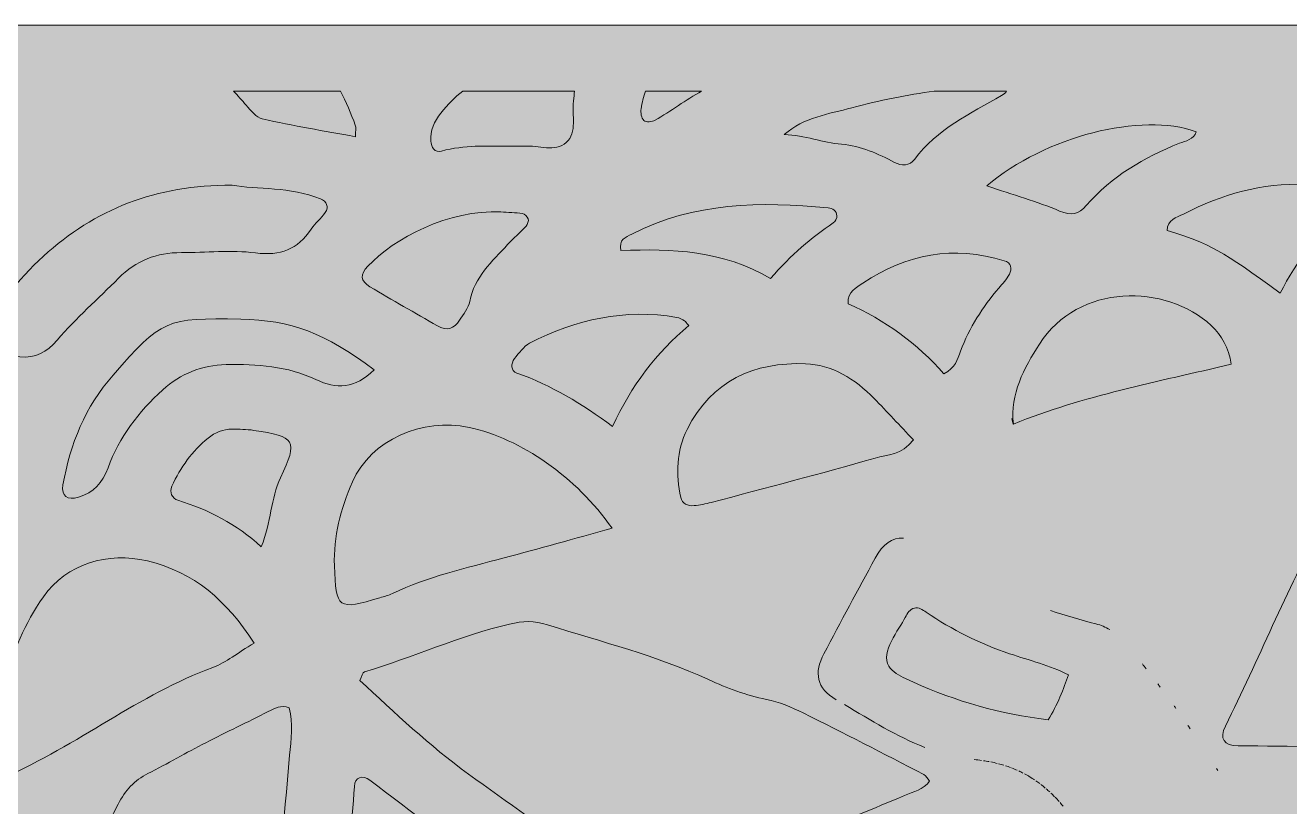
# Model space of a CAD drawing. Extents: x 31 to 2970, y -2969 to -30.
# Drawn here: x 884.4 to 1365, y -327.3 to -30.4 of the extents above; entities that cross this region are included whole.
import ezdxf

# ---------------------------------------------------------------- set-up
doc = ezdxf.new("R2010")
doc.units = 0
doc.header["$MEASUREMENT"] = 0
doc.layers.add('Layer 1', color=7, linetype='Continuous')

# ---------------------------------------------------------------- blocks, each defined once
blk = doc.blocks.new('block 2')
at = {"layer": 'Layer 1', "lineweight": 0}
blk.add_lwpolyline([(1693.97, -30.37), (1305.87, -30.37), (1295.4, -30.37), (1223.78, -30.37), (1188.69, -30.37), (1163.24, -30.37), (1143.18, -30.37), (1041.74, -30.37), (1018.95, -30.37), (986.89, -30.37), (937, -30.37), (867.24, -30.37)], dxfattribs=at)
for points, knots in [([(1004.21, -55.37), (1006.32, -59.5), (1008.2, -63.81), (1009.81, -68.34), (1010.14, -69.28), (1009.85, -70.44), (1009.85, -72.72), (997.97, -70.51), (986.15, -68.54), (974.46, -65.95), (972.13, -65.43), (970.08, -62.75), (968.32, -60.71), (966.75, -58.9), (965.15, -57.13), (963.54, -55.37), (963.54, -55.37), (1004.21, -55.37), (1004.21, -55.37)], [0, 0, 0, 0, 1, 1, 1, 2, 2, 2, 3, 3, 3, 4, 4, 4, 5, 5, 5, 6, 6, 6, 6]), ([(1042.36, -63.74), (1044.91, -60.45), (1047.67, -57.67), (1050.63, -55.37), (1050.63, -55.37), (1093.12, -55.37), (1093.12, -55.37), (1093.07, -56.48), (1092.95, -57.73), (1092.77, -59.16), (1092.08, -64.5), (1094.28, -71.07), (1090.02, -74.89), (1085.77, -78.71), (1079.42, -75.95), (1074.01, -76.27), (1072.35, -76.36), (1070.69, -76.28), (1065.9, -76.28), (1060.19, -76.34), (1051.34, -75.8), (1042.64, -78.17), (1039.91, -78.91), (1038.7, -76.66), (1038.52, -74.37), (1038.19, -70.32), (1039.89, -66.94), (1042.36, -63.74)], [0, 0, 0, 0, 1, 1, 1, 2, 2, 2, 3, 3, 3, 4, 4, 4, 5, 5, 5, 6, 6, 6, 7, 7, 7, 8, 8, 8, 9, 9, 9, 9]), ([(1118.45, -62.08), (1118.81, -59.72), (1119.37, -57.5), (1120.12, -55.37), (1120.12, -55.37), (1141.48, -55.37), (1141.48, -55.37), (1135.47, -58.7), (1129.79, -63.01), (1123.78, -66.44), (1122.63, -67.09), (1120.26, -67.27), (1119.51, -66.55), (1118.57, -65.65), (1118.23, -63.54), (1118.45, -62.08)], [0, 0, 0, 0, 1, 1, 1, 2, 2, 2, 3, 3, 3, 4, 4, 4, 5, 5, 5, 5]), ([(1198.57, -61.71), (1208.87, -58.92), (1219.74, -56.78), (1229.88, -55.37), (1229.88, -55.37), (1257.38, -55.37), (1257.38, -55.37), (1257.04, -56.07), (1256.3, -56.58), (1255.52, -57.04), (1243.64, -63.99), (1230.89, -69.7), (1222.41, -81.36), (1220.58, -83.87), (1217.42, -83.82), (1214.84, -82.48), (1208.44, -79.19), (1202.13, -76.16), (1194.66, -75.59), (1187.56, -75.04), (1180.76, -72.03), (1172.89, -71.89), (1180.36, -65.34), (1189.74, -64.1), (1198.57, -61.71)], [0, 0, 0, 0, 1, 1, 1, 2, 2, 2, 3, 3, 3, 4, 4, 4, 5, 5, 5, 6, 6, 6, 7, 7, 7, 8, 8, 8, 8]), ([(1329.51, -70.83), (1328.5, -73.89), (1325.45, -74.28), (1323.16, -75.2), (1309.65, -80.61), (1297.35, -87.73), (1287.7, -98.88), (1284.85, -102.17), (1282, -102.8), (1277.57, -100.95), (1268.96, -97.35), (1259.91, -94.79), (1249.86, -91.4), (1272, -72.55), (1308.75, -63.22), (1329.51, -70.83)], [0, 0, 0, 0, 1, 1, 1, 2, 2, 2, 3, 3, 3, 4, 4, 4, 5, 5, 5, 5]), ([(866.89, -149.44), (873.44, -137.79), (881.42, -127.09), (891.25, -118.13), (910.8, -100.32), (933.97, -90.99), (962.95, -91.16), (972.57, -92.82), (985.04, -91.59), (996.56, -96.34), (998.9, -97.31), (999.91, -99.31), (998.38, -101.55), (996.83, -103.81), (994.56, -105.57), (993.06, -107.85), (987.94, -115.61), (981.28, -118.05), (971.86, -116.85), (962.62, -115.67), (953.09, -116.81), (943.68, -116.77), (934.36, -116.73), (926.42, -119.79), (919.81, -126.46), (912.04, -134.32), (903.7, -141.68), (896.45, -149.99), (892.39, -154.63), (888.38, -156.98), (882.32, -156.33), (878.48, -155.92), (874.58, -156.15), (870.71, -155.94), (866.34, -155.7), (864.78, -153.19), (866.89, -149.44)], [0, 0, 0, 0, 1, 1, 1, 2, 2, 2, 3, 3, 3, 4, 4, 4, 5, 5, 5, 6, 6, 6, 7, 7, 7, 8, 8, 8, 9, 9, 9, 10, 10, 10, 11, 11, 11, 12, 12, 12, 12]), ([(1370.99, -90.82), (1375.48, -90.98), (1379.82, -91.34), (1383.93, -93.35), (1387.78, -95.23), (1388.61, -98.29), (1385.39, -101.19), (1375.8, -109.79), (1367.8, -119.61), (1361.38, -132.18), (1339.37, -116), (1334.66, -113.4), (1318.46, -108.33), (1318.42, -104.14), (1322, -103.49), (1324.69, -102.09), (1339.19, -94.54), (1354.47, -90.22), (1370.99, -90.82)], [0, 0, 0, 0, 1, 1, 1, 2, 2, 2, 3, 3, 3, 4, 4, 4, 5, 5, 5, 6, 6, 6, 6]), ([(1014.58, -121.93), (1024.44, -111.38), (1045.44, -100.3), (1065.14, -101.31), (1067.88, -101.49), (1070.64, -101.53), (1073.35, -101.94), (1074.19, -102.06), (1075.28, -103.08), (1075.53, -103.9), (1075.77, -104.71), (1075.36, -106.05), (1074.75, -106.71), (1072.51, -109.13), (1069.96, -111.25), (1067.73, -113.68), (1061.81, -120.12), (1055.09, -125.97), (1053.31, -135.3), (1052.82, -137.85), (1050.86, -140.16), (1049.41, -142.48), (1047.35, -145.8), (1044.56, -146.64), (1041.05, -144.61), (1032.5, -139.65), (1023.88, -134.8), (1015.39, -129.75), (1011.65, -127.52), (1011.58, -125.14), (1014.58, -121.93)], [0, 0, 0, 0, 1, 1, 1, 2, 2, 2, 3, 3, 3, 4, 4, 4, 5, 5, 5, 6, 6, 6, 7, 7, 7, 8, 8, 8, 9, 9, 9, 10, 10, 10, 10]), ([(1114.94, -109.76), (1138.61, -97.57), (1163.88, -97.26), (1189.52, -99.77), (1191.23, -99.94), (1192.75, -100.93), (1192.91, -102.72), (1193, -103.61), (1192.26, -104.97), (1191.48, -105.5), (1183.16, -111.06), (1175.62, -117.52), (1167.61, -126.59), (1149.48, -115.91), (1130.18, -115.15), (1110.8, -116), (1109.77, -111.71), (1112.7, -110.92), (1114.94, -109.76)], [0, 0, 0, 0, 1, 1, 1, 2, 2, 2, 3, 3, 3, 4, 4, 4, 5, 5, 5, 6, 6, 6, 6]), ([(1258.45, -125), (1257.42, -126.91), (1255.84, -128.53), (1254.42, -130.21), (1248.31, -137.46), (1243.2, -145.29), (1239.88, -154.25), (1238.74, -157.31), (1237.92, -160.68), (1233.58, -162.77), (1223.5, -151.38), (1211.08, -142.35), (1197.17, -136.18), (1196.86, -131.29), (1200.26, -130.13), (1202.77, -128.42), (1219.31, -117.11), (1237.21, -113.99), (1256.49, -119.83), (1259.16, -120.64), (1259.64, -122.82), (1258.45, -125)], [0, 0, 0, 0, 1, 1, 1, 2, 2, 2, 3, 3, 3, 4, 4, 4, 5, 5, 5, 6, 6, 6, 7, 7, 7, 7]), ([(1259.97, -181.94), (1258.69, -170.41), (1264.02, -160.74), (1269.85, -151.56), (1284.63, -128.29), (1318.07, -128.54), (1335.15, -144.42), (1339.38, -148.35), (1341.76, -152.81), (1342.77, -159.2), (1314.62, -165.83), (1286.52, -171.18), (1259.97, -181.94)], [0, 0, 0, 0, 1, 1, 1, 2, 2, 2, 3, 3, 3, 4, 4, 4, 4]), ([(1107.57, -182.78), (1096, -174.29), (1084.34, -167.14), (1071.26, -162.56), (1068.83, -161.71), (1068.87, -159), (1070.38, -157.06), (1072.04, -154.91), (1073.77, -152.41), (1076.07, -151.22), (1093.65, -142.12), (1112.21, -137.99), (1132.02, -141.38), (1133.06, -141.56), (1134.05, -142.17), (1134.99, -142.7), (1135.41, -142.93), (1135.67, -143.45), (1136.58, -144.52), (1124.12, -154.72), (1114.76, -167.5), (1107.57, -182.78)], [0, 0, 0, 0, 1, 1, 1, 2, 2, 2, 3, 3, 3, 4, 4, 4, 5, 5, 5, 6, 6, 6, 7, 7, 7, 7]), ([(994.8, -164.98), (984.05, -159.91), (972.48, -159.05), (960.7, -159.33), (951.37, -159.56), (943.44, -162.75), (936.62, -168.92), (927.45, -177.22), (920.11, -186.92), (915.82, -198.58), (913.73, -204.24), (910.42, -207.98), (904.58, -209.71), (900.37, -210.95), (897.95, -209.33), (898.69, -205.06), (901.38, -189.49), (907.23, -175.31), (917.75, -163.31), (936.31, -142.14), (937.86, -141.49), (966.25, -142.06), (985.41, -142.44), (998.21, -147.24), (1017, -161.27), (1009.59, -168.54), (1002.68, -168.7), (994.8, -164.98)], [0, 0, 0, 0, 1, 1, 1, 2, 2, 2, 3, 3, 3, 4, 4, 4, 5, 5, 5, 6, 6, 6, 7, 7, 7, 8, 8, 8, 9, 9, 9, 9]), ([(1206.99, -172.13), (1211.99, -177.22), (1216.81, -182.49), (1221.96, -187.94), (1217.59, -193.82), (1212.06, -193.54), (1207.47, -194.85), (1186.77, -200.76), (1165.93, -206.16), (1145.13, -211.71), (1143.01, -212.27), (1140.82, -212.68), (1138.63, -212.9), (1136.24, -213.14), (1133.98, -212.12), (1133.5, -209.78), (1131.71, -200.97), (1131.83, -192.2), (1135.95, -183.96), (1145.22, -165.41), (1161.45, -158.29), (1180.97, -158.98), (1190.95, -159.33), (1199.81, -164.81), (1206.99, -172.13)], [0, 0, 0, 0, 1, 1, 1, 2, 2, 2, 3, 3, 3, 4, 4, 4, 5, 5, 5, 6, 6, 6, 7, 7, 7, 8, 8, 8, 8]), ([(1107.41, -221.54), (1092.9, -225.52), (1079.65, -229.24), (1066.35, -232.79), (1051.98, -236.63), (1037.41, -239.82), (1023.9, -246.37), (1022.43, -247.09), (1020.76, -247.4), (1019.18, -247.9), (1003.26, -252.86), (1002.37, -252.06), (1001.87, -235.76), (1001.52, -224.48), (1004.16, -214.41), (1008.74, -203.93), (1015.72, -187.92), (1035.29, -179.32), (1053.07, -183.19), (1072.82, -187.48), (1093.77, -201.94), (1107.41, -221.54)], [0, 0, 0, 0, 1, 1, 1, 2, 2, 2, 3, 3, 3, 4, 4, 4, 5, 5, 5, 6, 6, 6, 7, 7, 7, 7]), ([(1259.97, -181.94), (1259.94, -181.95), (1259.91, -181.96), (1259.88, -181.98), (1259.73, -181.27), (1259.58, -180.56), (1259.43, -179.84), (1259.61, -180.54), (1259.79, -181.24), (1259.97, -181.94)], [0, 0, 0, 0, 1, 1, 1, 2, 2, 2, 3, 3, 3, 3]), ([(974.09, -228.55), (964.6, -219.8), (953.94, -214.46), (942.34, -210.89), (940.13, -210.21), (939.06, -207.85), (940.12, -205.52), (943.36, -198.44), (947.78, -192.17), (953.86, -187.22), (956.48, -185.08), (959.56, -183.86), (962.97, -183.85), (965.71, -183.84), (968.48, -183.91), (971.18, -184.3), (987.14, -186.64), (988.13, -188.07), (981.4, -202.3), (977.63, -210.26), (977.9, -219.21), (974.09, -228.55)], [0, 0, 0, 0, 1, 1, 1, 2, 2, 2, 3, 3, 3, 4, 4, 4, 5, 5, 5, 6, 6, 6, 7, 7, 7, 7]), ([(1466.1, -226.11), (1459.79, -237.77), (1452.46, -248.91), (1444.96, -259.86), (1437.45, -270.82), (1431.6, -282.8), (1423.08, -293.16), (1418.16, -299.15), (1413.09, -302.37), (1405.2, -303.16), (1385.26, -305.17), (1365.33, -304.24), (1345.39, -304.17), (1339.96, -304.16), (1338.19, -301.46), (1340.58, -296.71), (1353.24, -271.52), (1363.56, -245.2), (1377.36, -220.55), (1382.22, -211.87), (1386.27, -202.73), (1390.67, -193.8), (1391.95, -191.21), (1393.6, -189.29), (1396.77, -188.9), (1402.44, -188.19), (1473.81, -189.07), (1483.05, -190.34), (1478.35, -203.96), (1472.09, -215.04), (1466.1, -226.11)], [0, 0, 0, 0, 1, 1, 1, 2, 2, 2, 3, 3, 3, 4, 4, 4, 5, 5, 5, 6, 6, 6, 7, 7, 7, 8, 8, 8, 9, 9, 9, 10, 10, 10, 10]), ([(1207.44, -232.86), (1200.94, -244.98), (1194.33, -257.05), (1187.94, -269.21), (1184.14, -276.36), (1185.1, -282.32), (1192.64, -286.71), (1185.1, -282.32), (1184.14, -276.36), (1187.94, -269.21), (1194.33, -257.05), (1200.94, -244.98), (1207.44, -232.86), (1210.35, -227.45), (1213.97, -225), (1218.16, -225.27), (1213.97, -225), (1210.35, -227.45), (1207.44, -232.86)], [0, 0, 0, 0, 1, 1, 1, 2, 2, 2, 3, 3, 3, 4, 4, 4, 5, 5, 5, 6, 6, 6, 6]), ([(930.78, -233.94), (948.59, -238.17), (960.95, -249), (971.31, -265.14), (965.11, -268.87), (960.72, -272.52), (955.66, -274.4), (927.74, -284.74), (904.34, -303.84), (876.12, -316.33), (872.75, -290.49), (877.02, -267.87), (891.23, -247.62), (900.13, -234.96), (915.78, -230.37), (930.78, -233.94)], [0, 0, 0, 0, 1, 1, 1, 2, 2, 2, 3, 3, 3, 4, 4, 4, 5, 5, 5, 5]), ([(1280.91, -277.21), (1279.18, -282.48), (1276.64, -288.71), (1273.21, -294.36), (1272.02, -294.17), (1270.79, -294.01), (1269.64, -293.82), (1252.1, -291.4), (1234.98, -286.25), (1219.02, -278.63), (1216.6, -277.48), (1214.06, -276.17), (1212.6, -273.9), (1209.29, -268.82), (1216.56, -259.86), (1218.87, -255.4), (1219.64, -253.9), (1220.64, -252.21), (1222.33, -251.82), (1223.94, -251.48), (1225.48, -252.48), (1226.83, -253.4), (1236.64, -260.09), (1247.33, -265.44), (1258.56, -269.21), (1266.06, -271.71), (1273.91, -273.63), (1280.91, -277.21)], [0, 0, 0, 0, 1, 1, 1, 2, 2, 2, 3, 3, 3, 4, 4, 4, 5, 5, 5, 6, 6, 6, 7, 7, 7, 8, 8, 8, 9, 9, 9, 9]), ([(1291.37, -257.86), (1285.53, -256.37), (1279.78, -254.68), (1274.13, -252.76), (1279.78, -254.68), (1285.53, -256.37), (1291.37, -257.86), (1293.33, -258.36), (1295.05, -259.09), (1296.62, -260.02), (1295.05, -259.09), (1293.33, -258.36), (1291.37, -257.86)], [0, 0, 0, 0, 1, 1, 1, 2, 2, 2, 3, 3, 3, 4, 4, 4, 4]), ([(1225.91, -315.08), (1226.82, -315.55), (1227.37, -316.7), (1228.14, -317.6), (1225.74, -320.83), (1221.98, -321.69), (1218.55, -323.12), (1195.01, -332.91), (1171.54, -342.84), (1147.94, -352.45), (1124.67, -361.93), (1118.09, -361.05), (1097.58, -346.63), (1082.63, -336.11), (1067.59, -325.7), (1052.81, -314.93), (1038.04, -304.15), (1024.79, -291.6), (1011.58, -279.34), (1012.38, -277.74), (1012.63, -276.29), (1013.26, -276.1), (1031.83, -270.62), (1049.48, -262.37), (1068.41, -257.92), (1073.47, -256.73), (1077.8, -256.57), (1082.88, -258.18), (1103.44, -264.7), (1124.4, -269.95), (1144.1, -279.05), (1151.11, -282.29), (1158.38, -284.99), (1166.08, -286.56), (1170.89, -287.54), (1175.61, -289.5), (1180.04, -291.7), (1195.42, -299.32), (1210.66, -307.21), (1225.91, -315.08)], [0, 0, 0, 0, 1, 1, 1, 2, 2, 2, 3, 3, 3, 4, 4, 4, 5, 5, 5, 6, 6, 6, 7, 7, 7, 8, 8, 8, 9, 9, 9, 10, 10, 10, 11, 11, 11, 12, 12, 12, 13, 13, 13, 13]), ([(1309, -273.06), (1309.48, -273.66), (1309.95, -274.27), (1310.43, -274.88), (1309.95, -274.27), (1309.48, -273.66), (1309, -273.06)], [0, 0, 0, 0, 1, 1, 1, 2, 2, 2, 2]), ([(1314.84, -280.61), (1315.17, -281.04), (1315.49, -281.46), (1315.81, -281.89), (1315.49, -281.46), (1315.17, -281.04), (1314.84, -280.61)], [0, 0, 0, 0, 1, 1, 1, 2, 2, 2, 2]), ([(976.69, -291.2), (979.19, -289.92), (981.56, -288.58), (984.61, -289.76), (986.46, -295.69), (985.3, -301.81), (984.82, -307.8), (982.81, -332.62), (980.29, -357.36), (974.78, -381.74), (971.98, -394.12), (971.07, -406.88), (966.82, -419.01), (965.45, -422.94), (963.57, -425.56), (959.97, -427.67), (952.32, -432.15), (944.8, -436.7), (936.51, -440.04), (915.47, -448.52), (894.61, -457.43), (873.65, -466.1), (870.08, -467.57), (866.42, -468.81), (862.75, -470.01), (860.6, -470.71), (858.45, -468.32), (859.33, -466.06), (865.79, -449.55), (870.95, -432.63), (875.86, -415.6), (876.91, -411.95), (879.28, -408.68), (881, -405.21), (884.67, -397.76), (888.94, -390.54), (891.85, -382.81), (899.28, -363.03), (910.22, -345.05), (919.67, -326.31), (922.31, -321.07), (925.83, -317.35), (930.97, -314.74), (938.37, -310.98), (945.57, -306.82), (952.95, -303.02), (960.81, -298.98), (968.81, -295.21), (976.69, -291.2)], [0, 0, 0, 0, 1, 1, 1, 2, 2, 2, 3, 3, 3, 4, 4, 4, 5, 5, 5, 6, 6, 6, 7, 7, 7, 8, 8, 8, 9, 9, 9, 10, 10, 10, 11, 11, 11, 12, 12, 12, 13, 13, 13, 14, 14, 14, 15, 15, 15, 16, 16, 16, 16]), ([(1226.27, -304.78), (1215.74, -300.63), (1205.68, -294.4), (1195.76, -288.54), (1205.68, -294.4), (1215.74, -300.63), (1226.27, -304.78)], [0, 0, 0, 0, 1, 1, 1, 2, 2, 2, 2]), ([(1321.06, -289), (1321.31, -289.34), (1321.55, -289.68), (1321.79, -290.02), (1321.55, -289.68), (1321.31, -289.34), (1321.06, -289)], [0, 0, 0, 0, 1, 1, 1, 2, 2, 2, 2]), ([(1326.31, -296.42), (1326.61, -296.85), (1326.9, -297.27), (1327.19, -297.69), (1326.9, -297.27), (1326.61, -296.85), (1326.31, -296.42)], [0, 0, 0, 0, 1, 1, 1, 2, 2, 2, 2]), ([(1245.1, -309.44), (1246.05, -309.52), (1246.97, -309.63), (1247.88, -309.75), (1246.97, -309.63), (1246.05, -309.52), (1245.1, -309.44)], [0, 0, 0, 0, 1, 1, 1, 2, 2, 2, 2]), ([(1248.66, -309.86), (1249.35, -309.96), (1250.04, -310.08), (1250.71, -310.2), (1250.04, -310.08), (1249.35, -309.96), (1248.66, -309.86)], [0, 0, 0, 0, 1, 1, 1, 2, 2, 2, 2]), ([(1251.37, -310.32), (1252.22, -310.49), (1253.06, -310.68), (1253.87, -310.88), (1253.06, -310.68), (1252.22, -310.49), (1251.37, -310.32)], [0, 0, 0, 0, 1, 1, 1, 2, 2, 2, 2]), ([(1254.33, -311), (1255, -311.18), (1255.66, -311.37), (1256.31, -311.57), (1255.66, -311.37), (1255, -311.18), (1254.33, -311)], [0, 0, 0, 0, 1, 1, 1, 2, 2, 2, 2]), ([(1257, -311.78), (1257.65, -312), (1258.29, -312.22), (1258.91, -312.45), (1258.29, -312.22), (1257.65, -312), (1257, -311.78)], [0, 0, 0, 0, 1, 1, 1, 2, 2, 2, 2]), ([(1015.34, -317.24), (1031.21, -329.29), (1047.05, -341.37), (1062.82, -353.55), (1064.6, -354.93), (1065.27, -356.95), (1063.9, -359.38), (1060.34, -365.63), (1057.17, -372.11), (1053.5, -378.3), (1048.18, -387.24), (1039.98, -390.83), (1031.61, -390.42), (1027.56, -389.93), (1025.33, -389.82), (1023.17, -389.38), (1001.61, -384.94), (1000.85, -383.91), (1004.18, -362.48), (1006.39, -348.24), (1008.82, -334.05), (1009.45, -319.62), (1009.6, -316.21), (1012.51, -315.1), (1015.34, -317.24)], [0, 0, 0, 0, 1, 1, 1, 2, 2, 2, 3, 3, 3, 4, 4, 4, 5, 5, 5, 6, 6, 6, 7, 7, 7, 8, 8, 8, 8]), ([(1259.3, -312.59), (1260.04, -312.88), (1260.76, -313.18), (1261.47, -313.5), (1260.76, -313.18), (1260.04, -312.88), (1259.3, -312.59)], [0, 0, 0, 0, 1, 1, 1, 2, 2, 2, 2]), ([(1262, -313.75), (1262.55, -314), (1263.09, -314.26), (1263.62, -314.54), (1263.09, -314.26), (1262.55, -314), (1262, -313.75)], [0, 0, 0, 0, 1, 1, 1, 2, 2, 2, 2]), ([(1264.18, -314.83), (1264.85, -315.19), (1265.51, -315.56), (1266.16, -315.95), (1265.51, -315.56), (1264.85, -315.19), (1264.18, -314.83)], [0, 0, 0, 0, 1, 1, 1, 2, 2, 2, 2]), ([(1266.2, -315.97), (1266.83, -316.35), (1267.44, -316.75), (1268.05, -317.16), (1267.44, -316.75), (1266.83, -316.35), (1266.2, -315.97)], [0, 0, 0, 0, 1, 1, 1, 2, 2, 2, 2]), ([(1337.13, -312.77), (1337.31, -313.05), (1337.48, -313.33), (1337.66, -313.61), (1337.48, -313.33), (1337.31, -313.05), (1337.13, -312.77)], [0, 0, 0, 0, 1, 1, 1, 2, 2, 2, 2]), ([(1268.56, -317.51), (1269.04, -317.85), (1269.52, -318.19), (1269.98, -318.55), (1269.52, -318.19), (1269.04, -317.85), (1268.56, -317.51)], [0, 0, 0, 0, 1, 1, 1, 2, 2, 2, 2]), ([(1270.4, -318.86), (1270.98, -319.31), (1271.55, -319.77), (1272.12, -320.25), (1271.55, -319.77), (1270.98, -319.31), (1270.4, -318.86)], [0, 0, 0, 0, 1, 1, 1, 2, 2, 2, 2]), ([(1272.42, -320.51), (1272.88, -320.91), (1273.34, -321.32), (1273.79, -321.74), (1273.34, -321.32), (1272.88, -320.91), (1272.42, -320.51)], [0, 0, 0, 0, 1, 1, 1, 2, 2, 2, 2]), ([(1274.24, -322.16), (1274.71, -322.61), (1275.17, -323.06), (1275.62, -323.52), (1275.17, -323.06), (1274.71, -322.61), (1274.24, -322.16)], [0, 0, 0, 0, 1, 1, 1, 2, 2, 2, 2]), ([(1275.82, -323.72), (1276.34, -324.26), (1276.85, -324.8), (1277.35, -325.36), (1276.85, -324.8), (1276.34, -324.26), (1275.82, -323.72)], [0, 0, 0, 0, 1, 1, 1, 2, 2, 2, 2]), ([(1277.7, -325.76), (1278.09, -326.21), (1278.48, -326.66), (1278.87, -327.12), (1278.48, -326.66), (1278.09, -326.21), (1277.7, -325.76)], [0, 0, 0, 0, 1, 1, 1, 2, 2, 2, 2])]:
    blk.add_open_spline(points, degree=3, knots=knots, dxfattribs=at)

msp = doc.modelspace()

# ---------------------------------------------------------------- hatches: boundary and pattern name
at = {"layer": 'Layer 1', "true_color": 0xf8ec23}
h = msp.add_hatch(color=2, dxfattribs=at)
h.dxf.hatch_style = 2
h.paths.add_polyline_path([(2944.18, -30.37), (2908.97, -30.37), (2876.43, -30.37), (2852.69, -30.37), (2826.67, -30.37), (2789.09, -30.37), (2741.76, -30.37), (2619.81, -30.37), (2571.38, -30.37), (2533.69, -30.37), (2448.77, -30.37), (2417.53, -30.37), (2347.21, -30.37), (2307.57, -30.37), (2246.73, -30.37), (2221.16, -30.37), (2190.08, -30.37), (2164.16, -30.37), (2133.56, -30.37), (2063.65, -30.37), (2014.14, -30.37), (1982.09, -30.37), (1958.8, -30.37), (1857.85, -30.37), (1838.29, -30.37), (1812.45, -30.37), (1776.54, -30.37), (1705.12, -30.37), (1693.97, -30.37), (1305.87, -30.37), (1295.4, -30.37), (1223.78, -30.37), (1188.69, -30.37), (1163.24, -30.37), (1143.18, -30.37), (1041.74, -30.37), (1018.95, -30.37), (986.89, -30.37), (937, -30.37), (867.24, -30.37), (837.19, -30.37), (810.44, -30.37), (779.68, -30.37), (754.38, -30.37), (694, -30.37), (654.14, -30.37), (583.33, -30.37), (552.07, -30.37), (466.96, -30.37), (429.55, -30.37), (381.07, -30.37), (259.09, -30.37), (211.91, -30.37), (174.17, -30.37), (148.47, -30.37), (124.27, -30.37), (91.92, -30.37), (56.46, -30.37), (31.09, -30.37), (31.09, -54.87), (31.09, -89.2), (31.09, -179.23), (31.09, -214.96), (31.09, -260.42), (31.09, -378.66), (31.09, -426.62), (31.09, -476.43), (31.09, -550.35), (31.09, -581.86), (31.09, -654.17), (31.09, -694.22), (31.09, -751.16), (31.09, -776.51), (31.09, -807.81), (31.09, -833.54), (31.09, -864.28), (31.09, -929.41), (31.09, -980.06), (31.09, -1012.67), (31.09, -1041.24), (31.09, -1146.32), (31.09, -1159.54), (31.09, -1185.04), (31.09, -1225.46), (31.09, -1264.46), (31.09, -1302.1), (31.09, -1330.9), (31.09, -1333.8), (31.09, -1659.5), (31.09, -1662.34), (31.09, -1692.17), (31.09, -1724.32), (31.09, -1767.8), (31.09, -1808.18), (31.09, -1833.57), (31.09, -1847.38), (31.09, -1951.45), (31.09, -1980.34), (31.09, -2013.39), (31.09, -2063.61), (31.09, -2128.98), (31.09, -2159.42), (31.09, -2185.19), (31.09, -2216.74), (31.09, -2242.12), (31.09, -2299.96), (31.09, -2339.09), (31.09, -2410.8), (31.09, -2442.9), (31.09, -2533.87), (31.09, -2572.78), (31.09, -2613.33), (31.09, -2734.99), (31.09, -2775.34), (31.09, -2815.97), (31.09, -2837.4), (31.09, -2855.37), (31.09, -2914.54), (31.09, -2942.89), (31.09, -2969.08), (61.08, -2969.08), (98.82, -2969.08), (121.32, -2969.08), (140.38, -2969.08), (192.11, -2969.08), (227.2, -2969.08), (265.97, -2969.08), (381.87, -2969.08), (425.52, -2969.08), (472.93, -2969.08), (556.42, -2969.08), (588.3, -2969.08), (661.31, -2969.08), (701.61, -2969.08), (755.29, -2969.08), (780.94, -2969.08), (812.66, -2969.08), (838.34, -2969.08), (868.66, -2969.08), (928.97, -2969.08), (980.13, -2969.08), (1014.44, -2969.08), (1044.71, -2969.08), (1159.36, -2969.08), (1161.89, -2969.08), (1189.21, -2969.08), (1228.25, -2969.08), (1257.32, -2969.08), (1304.05, -2969.08), (1332.71, -2969.08), (1345.63, -2969.08), (1549.53, -2969.08), (1552.94, -2969.08), (1655.88, -2969.08), (1668.07, -2969.08), (1698.17, -2969.08), (1745.16, -2969.08), (1772.87, -2969.08), (1811.64, -2969.08), (1837.9, -2969.08), (1842.16, -2969.08), (1956.12, -2969.08), (1986.47, -2969.08), (2020.31, -2969.08), (2071.92, -2969.08), (2131.91, -2969.08), (2162.52, -2969.08), (2188.51, -2969.08), (2219.83, -2969.08), (2245.37, -2969.08), (2299.41, -2969.08), (2338.94, -2969.08), (2412.49, -2969.08), (2444.43, -2969.08), (2527.68, -2969.08), (2575.35, -2969.08), (2619.15, -2969.08), (2735.05, -2969.08), (2773.63, -2969.08), (2808.84, -2969.08), (2860.46, -2969.08), (2879.52, -2969.08), (2902.08, -2969.08), (2939.92, -2969.08), (2969.81, -2969.08), (2969.81, -2942.73), (2969.81, -2914.13), (2969.81, -2855.29), (2969.81, -2837.47), (2969.81, -2815.6), (2969.81, -2775.48), (2969.81, -2734.73), (2969.81, -2612.77), (2969.81, -2572.98), (2969.81, -2534.23), (2969.81, -2442.57), (2969.81, -2411.31), (2969.81, -2338.83), (2969.81, -2299.34), (2969.81, -2242.28), (2969.81, -2216.54), (2969.81, -2185.15), (2969.81, -2159.91), (2969.81, -2128.52), (2969.81, -2063.9), (2969.81, -2012.99), (2969.81, -1980.37), (2969.81, -1953.17), (2969.81, -1847.02), (2969.81, -1833.85), (2969.81, -1808.18), (2969.81, -1767.81), (2969.81, -1734.67), (2969.81, -1724.8), (2969.81, -1722.79), (2969.81, -1691.31), (2969.81, -1661.53), (2969.81, -1659.28), (2969.81, -1333.77), (2969.81, -1332.32), (2969.81, -1301.96), (2969.81, -1268.37), (2969.81, -1225.53), (2969.81, -1185.01), (2969.81, -1159.4), (2969.81, -1146.18), (2969.81, -1041.54), (2969.81, -1012.82), (2969.81, -979.73), (2969.81, -929.19), (2969.81, -864.38), (2969.81, -833.55), (2969.81, -807.53), (2969.81, -776.69), (2969.81, -750.67), (2969.81, -693.88), (2969.81, -654.2), (2969.81, -581.78), (2969.81, -550.3), (2969.81, -476.43), (2969.81, -426.65), (2969.81, -378.66), (2969.81, -260.89), (2969.81, -215.3), (2969.81, -179.55), (2969.81, -89.28), (2969.81, -54.9), (2969.81, -30.37)])

# ---------------------------------------------------------------- linework, layer by layer
at = {"layer": 'Layer 1', "lineweight": 0}
msp.add_lwpolyline([(1693.97, -30.37), (1305.87, -30.37), (1295.4, -30.37), (1223.78, -30.37), (1188.69, -30.37), (1163.24, -30.37), (1143.18, -30.37), (1041.74, -30.37), (1018.95, -30.37), (986.89, -30.37), (937, -30.37), (867.24, -30.37)], dxfattribs=at)

# ---------------------------------------------------------------- block references
at = {"layer": 'Layer 1'}
msp.add_blockref('block 2', (0, 0), dxfattribs=at)

doc.saveas('drawing.dxf')
